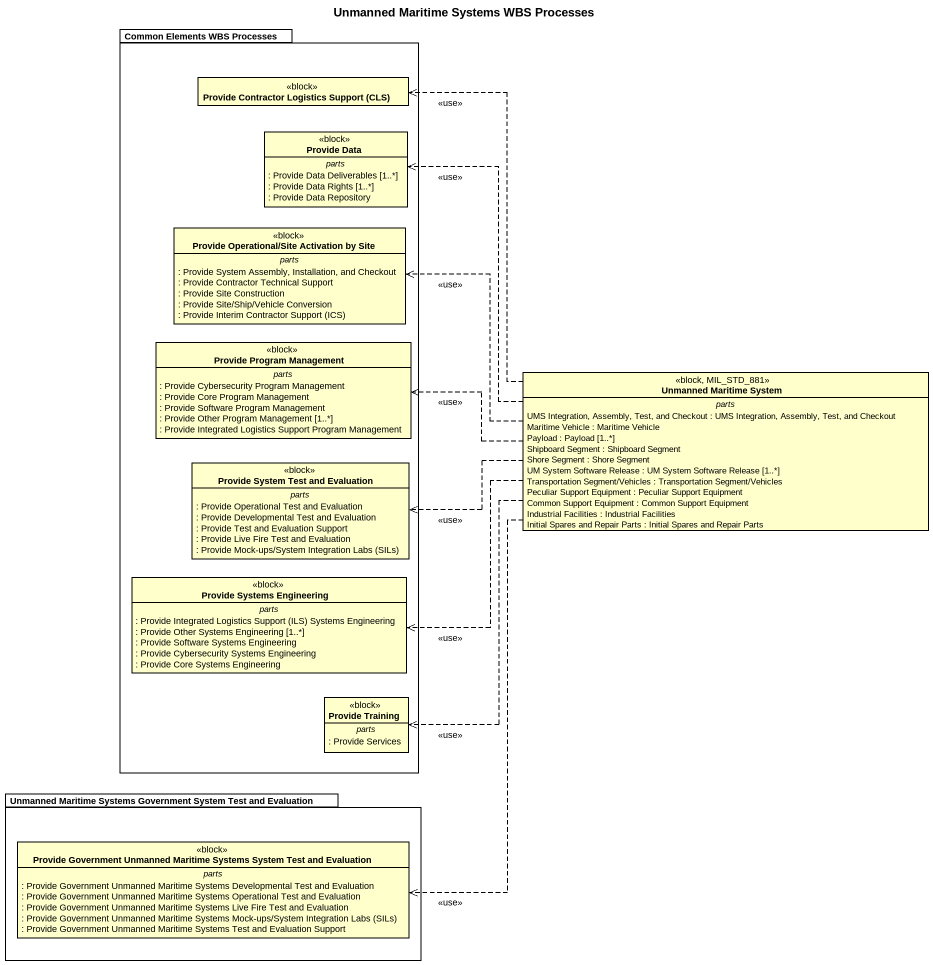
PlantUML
@startuml
title Unmanned Maritime Systems WBS Processes
hide circle
hide empty members
package "Common Elements WBS Processes" as Common_Elements_WBS {
  class "Provide Contractor Logistics Support (CLS)" as Provide_Contractor <<block>>
  class "Provide Data" as Provide_Data <<block>> {
    -- parts --
    : Provide Data Deliverables [1..*]
    : Provide Data Rights [1..*]
    : Provide Data Repository
  }
  class "Provide Operational/Site Activation by Site" as Provide_Operational_Site <<block>> {
    -- parts --
    : Provide System Assembly, Installation, and Checkout
    : Provide Contractor Technical Support
    : Provide Site Construction
    : Provide Site/Ship/Vehicle Conversion
    {field} : Provide Interim Contractor Support (ICS)
  }
  class "Provide Program Management" as Provide_Program_Management <<block>> {
    -- parts --
    : Provide Cybersecurity Program Management
    : Provide Core Program Management
    : Provide Software Program Management
    : Provide Other Program Management [1..*]
    : Provide Integrated Logistics Support Program Management
  }
  class "Provide System Test and Evaluation" as Provide_System_Test_and <<block>> {
    -- parts --
    : Provide Operational Test and Evaluation
    : Provide Developmental Test and Evaluation
    : Provide Test and Evaluation Support
    : Provide Live Fire Test and Evaluation
    {field} : Provide Mock-ups/System Integration Labs (SILs)
  }
  class "Provide Systems Engineering" as Provide_Systems_Engineering <<block>> {
    -- parts --
    {field} : Provide Integrated Logistics Support (ILS) Systems Engineering
    : Provide Other Systems Engineering [1..*]
    : Provide Software Systems Engineering
    : Provide Cybersecurity Systems Engineering
    : Provide Core Systems Engineering
  }
  class "Provide Training" as Provide_Training <<block>> {
    -- parts --
    : Provide Services
  }
}
class "Unmanned Maritime System" as Unmanned_Maritime_System <<block, MIL_STD_881>> {
  -- parts --
  UMS Integration, Assembly, Test, and Checkout : UMS Integration, Assembly, Test, and Checkout
  Maritime Vehicle : Maritime Vehicle
  Payload : Payload [1..*]
  Shipboard Segment : Shipboard Segment
  Shore Segment : Shore Segment
  UM System Software Release : UM System Software Release [1..*]
  Transportation Segment/Vehicles : Transportation Segment/Vehicles
  Peculiar Support Equipment : Peculiar Support Equipment
  Common Support Equipment : Common Support Equipment
  Industrial Facilities : Industrial Facilities
  Initial Spares and Repair Parts : Initial Spares and Repair Parts
}
package "Unmanned Maritime Systems Government System Test and Evaluation" as Unmanned_Maritime_Systems {
  class "Provide Government Unmanned Maritime Systems System Test and Evaluation" as Provide_Government_Unmanned <<block>> {
    -- parts --
    : Provide Government Unmanned Maritime Systems Developmental Test and Evaluation
    : Provide Government Unmanned Maritime Systems Operational Test and Evaluation
    : Provide Government Unmanned Maritime Systems Live Fire Test and Evaluation
    {field} : Provide Government Unmanned Maritime Systems Mock-ups/System Integration Labs (SILs)
    : Provide Government Unmanned Maritime Systems Test and Evaluation Support
  }
}
Unmanned_Maritime_System .up.> Provide_Contractor : <<use>>
Unmanned_Maritime_System .up.> Provide_Data : <<use>>
Unmanned_Maritime_System .left.> Provide_Operational_Site : <<use>>
Unmanned_Maritime_System .left.> Provide_Program_Management : <<use>>
Unmanned_Maritime_System .left.> Provide_System_Test_and : <<use>>
Unmanned_Maritime_System .left.> Provide_Systems_Engineering : <<use>>
Unmanned_Maritime_System ..> Provide_Training : <<use>>
Unmanned_Maritime_System ..> Provide_Government_Unmanned : <<use>>
@enduml
